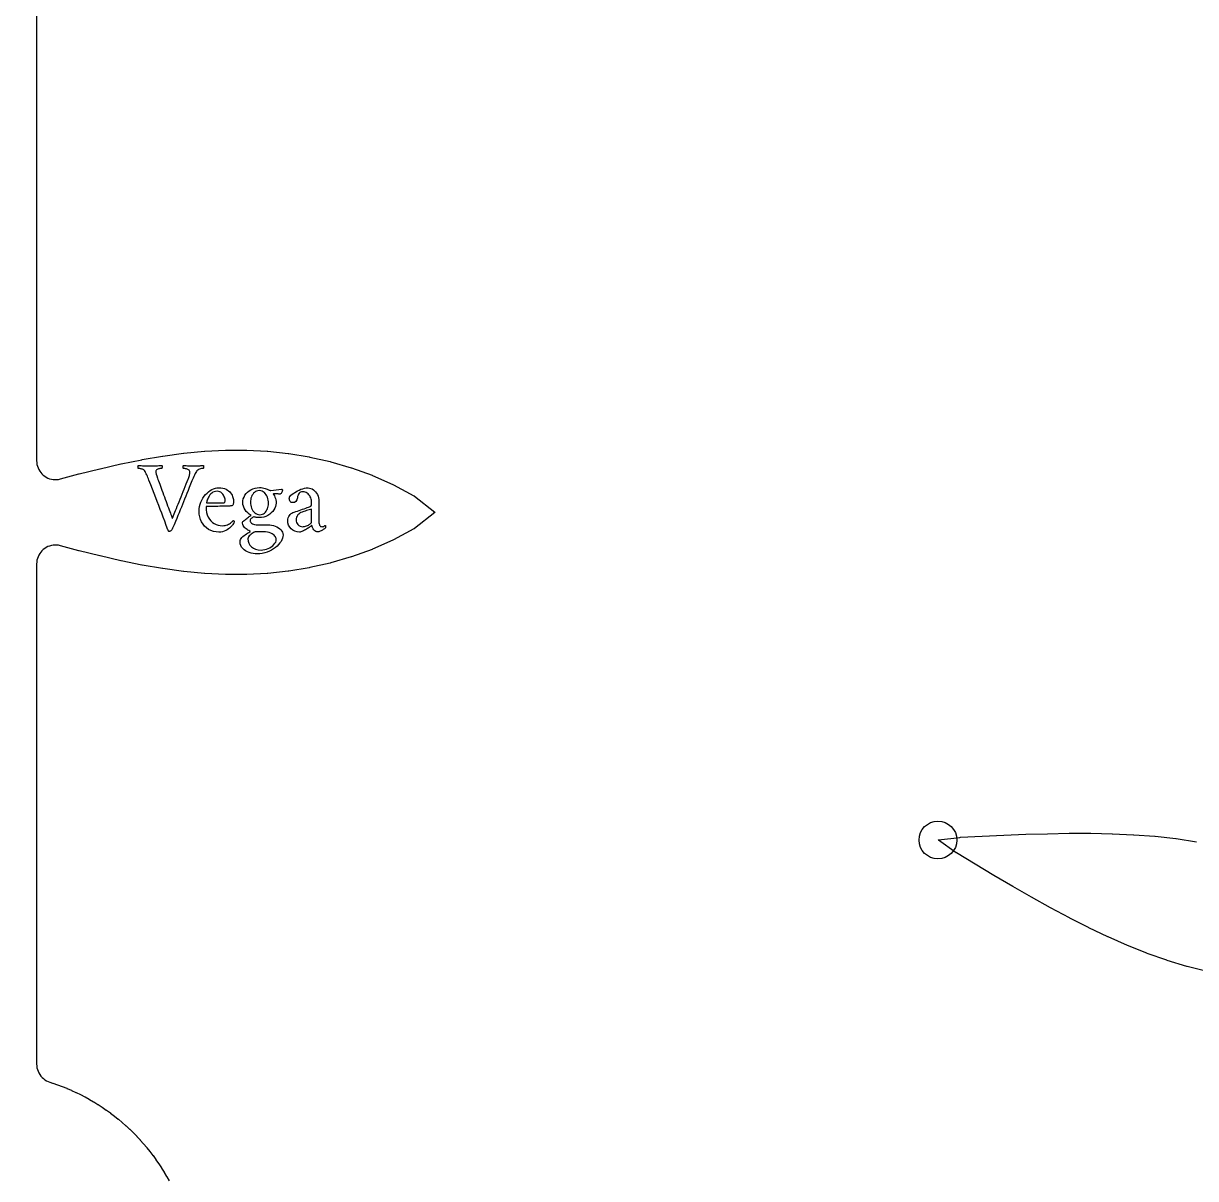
# Model space of a CAD drawing. Header units: millimetres. Extents: x -31.9 to 31.9, y -31.9 to 31.9.
# Drawn here: x 0.46 to 15.98, y 1.31 to 16.6 of the extents above; entities that cross this region are included whole.
import ezdxf

# ---------------------------------------------------------------- set-up
doc = ezdxf.new("R2010")
doc.units = ezdxf.units.MM
for name, color, linetype in [('CUT_INNER', 6, 'Continuous'), ('ENGRAVE', 7, 'Continuous'), ('TEXT', 5, 'Continuous')]:
    doc.layers.add(name, color=color, linetype=linetype)

msp = doc.modelspace()

# ---------------------------------------------------------------- linework, layer by layer
at = {"layer": 'CUT_INNER'}
for points in [[(0.638, 27.4815), (0.638, 10.8144), (0.6392, 10.7903), (0.6426, 10.7664), (0.6484, 10.743), (0.6564, 10.7203), (0.6665, 10.6984), (0.6787, 10.6776), (0.6929, 10.6581), (0.7088, 10.64), (0.7265, 10.6235), (0.7456, 10.6089), (0.7661, 10.5961), (0.7876, 10.5854), (0.8102, 10.5768), (0.8334, 10.5704), (0.8572, 10.5663), (0.8812, 10.5644), (0.9053, 10.565), (0.9293, 10.5678), (0.9528, 10.5729), (1.1983, 10.6388), (1.2002, 10.6393), (1.4754, 10.7085), (1.4779, 10.7091), (1.7525, 10.7721), (1.7556, 10.7728), (2.0296, 10.8284), (2.0333, 10.8291), (2.3067, 10.876), (2.311, 10.8767), (2.5837, 10.9136), (2.5887, 10.9142), (2.8608, 10.94), (2.8664, 10.9404), (3.138, 10.9538), (3.1441, 10.954), (3.4151, 10.9542), (3.4217, 10.9541), (3.6923, 10.9401), (3.6992, 10.9396), (3.9696, 10.9106), (3.9767, 10.9096), (4.2469, 10.8648), (4.2542, 10.8634), (4.5243, 10.8021), (4.5316, 10.8002), (4.8016, 10.7214), (4.809, 10.7189), (5.0788, 10.6215), (5.0866, 10.6184), (5.3555, 10.5003), (5.3646, 10.4959), (5.6328, 10.3515), (5.6374, 10.3487), (5.6417, 10.3456), (5.91, 10.135), (5.9144, 10.1311), (5.91, 10.1272), (5.6417, 9.9166), (5.6374, 9.9134), (5.6328, 9.9107), (5.3646, 9.7662), (5.3555, 9.7618), (5.0866, 9.6438), (5.0788, 9.6406), (4.809, 9.5432), (4.8016, 9.5408), (4.5316, 9.462), (4.5243, 9.4601), (4.2542, 9.3988), (4.2469, 9.3973), (3.9767, 9.3526), (3.9696, 9.3516), (3.6992, 9.3226), (3.6923, 9.3221), (3.4217, 9.3081), (3.4151, 9.3079), (3.1441, 9.3082), (3.138, 9.3083), (2.8664, 9.3218), (2.8608, 9.3222), (2.5887, 9.348), (2.5837, 9.3485), (2.311, 9.3854), (2.3067, 9.3861), (2.0333, 9.433), (2.0296, 9.4337), (1.7556, 9.4893), (1.7525, 9.49), (1.4779, 9.5531), (1.4754, 9.5537), (1.2002, 9.6228), (1.1983, 9.6233), (0.9528, 9.6893), (0.9293, 9.6944), (0.9053, 9.6972), (0.8812, 9.6977), (0.8572, 9.6959), (0.8334, 9.6918), (0.8102, 9.6854), (0.7876, 9.6768), (0.7661, 9.666), (0.7456, 9.6533), (0.7265, 9.6386), (0.7088, 9.6222), (0.6929, 9.6041), (0.6787, 9.5846), (0.6665, 9.5638), (0.6564, 9.5419), (0.6484, 9.5192), (0.6426, 9.4957), (0.6392, 9.4719), (0.638, 9.4478), (0.638, 2.825), (0.6392, 2.8008), (0.6427, 2.7767), (0.6486, 2.7531), (0.6567, 2.7302), (0.667, 2.7082), (0.6793, 2.6873), (0.6937, 2.6677), (0.7099, 2.6496), (0.7278, 2.6331), (0.7472, 2.6185), (0.7679, 2.6058), (0.7897, 2.5952), (0.8125, 2.5867), (0.8491, 2.5751), (0.852, 2.5741), (0.912, 2.5535), (0.9149, 2.5525), (0.9744, 2.5303), (0.9773, 2.5292), (1.0362, 2.5057), (1.0391, 2.5045), (1.0974, 2.4795), (1.1002, 2.4782), (1.1579, 2.4518), (1.1607, 2.4505), (1.2177, 2.4227), (1.2205, 2.4213), (1.2768, 2.392), (1.2795, 2.3906), (1.3351, 2.36), (1.3378, 2.3585), (1.3927, 2.3265), (1.3953, 2.3249), (1.4493, 2.2916), (1.4519, 2.29), (1.5051, 2.2554), (1.5077, 2.2537), (1.56, 2.2177), (1.5625, 2.216), (1.614, 2.1788), (1.6165, 2.177), (1.667, 2.1385), (1.6694, 2.1366), (1.719, 2.097), (1.7213, 2.095), (1.7699, 2.0542), (1.7722, 2.0522), (1.8198, 2.0101), (1.8221, 2.008), (1.8686, 1.9648), (1.8708, 1.9627), (1.9162, 1.9184), (1.9184, 1.9162), (1.9627, 1.8708), (1.9648, 1.8686), (2.008, 1.8221), (2.0101, 1.8198), (2.0522, 1.7722), (2.0542, 1.7699), (2.095, 1.7213), (2.097, 1.719), (2.1366, 1.6694), (2.1385, 1.667), (2.177, 1.6165), (2.1788, 1.614), (2.216, 1.5625), (2.2177, 1.56), (2.2537, 1.5077), (2.2554, 1.5051), (2.29, 1.4519), (2.2916, 1.4493), (2.3249, 1.3953), (2.3265, 1.3927), (2.3585, 1.3378), (2.36, 1.3351), (2.3906, 1.2795)], [(16.1365, 4.0516), (15.8736, 4.1177), (15.8677, 4.1194), (15.6076, 4.1984), (15.6023, 4.2002), (15.3446, 4.2913), (15.3399, 4.293), (15.0843, 4.3951), (15.0802, 4.3968), (14.8265, 4.5087), (14.823, 4.5103), (14.5708, 4.6308), (14.5679, 4.6323), (14.3169, 4.7601), (14.3146, 4.7613), (14.0645, 4.8953), (14.0627, 4.8963), (13.8133, 5.035), (13.812, 5.0358), (13.5634, 5.178), (13.3138, 5.3237), (13.0647, 5.4715), (13.0635, 5.4723), (12.8193, 5.6209), (12.8127, 5.6252), (12.5777, 5.7893), (12.5733, 5.7927), (12.5788, 5.7937), (12.8634, 5.8277), (12.8713, 5.8284), (13.1567, 5.8443), (13.1581, 5.8444), (13.4457, 5.8573), (13.7342, 5.8681), (14.0225, 5.8764), (14.024, 5.8765), (14.3095, 5.8813), (14.3115, 5.8813), (14.5952, 5.8815), (14.5978, 5.8815), (14.8795, 5.876), (14.8826, 5.8759), (15.1619, 5.8632), (15.1657, 5.863), (15.4422, 5.8421), (15.4466, 5.8417), (15.7202, 5.8112), (15.7251, 5.8106), (15.9953, 5.7694)]]:
    msp.add_lwpolyline(points, dxfattribs=at)
at = {"layer": 'ENGRAVE'}
for centre, radius in [((0, 9.1156), 21.0426), ((12.5726, 5.7929), 0.25)]:
    msp.add_circle(centre, radius, dxfattribs=at)
at = {"layer": 'TEXT'}
for points in [[(2.1337, 10.7459), (2.1551, 10.7461), (2.1762, 10.7464), (2.1969, 10.7471), (2.2173, 10.748), (2.2374, 10.7489), (2.2574, 10.7498), (2.2772, 10.7506), (2.2968, 10.7513), (2.298, 10.748), (2.2987, 10.7434), (2.299, 10.7376), (2.2989, 10.7304), (2.2983, 10.7236), (2.2973, 10.7185), (2.296, 10.7151), (2.2941, 10.7136), (2.2906, 10.7134), (2.2852, 10.7127), (2.2781, 10.7117), (2.2692, 10.7102), (2.2595, 10.7082), (2.2502, 10.7055), (2.241, 10.7021), (2.2321, 10.6981), (2.2244, 10.6931), (2.219, 10.6868), (2.2157, 10.6792), (2.2146, 10.6704), (2.2161, 10.6568), (2.2207, 10.6374), (2.2282, 10.6123), (2.2389, 10.5814), (2.2447, 10.5654), (2.2515, 10.5469), (2.2592, 10.5259), (2.2679, 10.5026), (2.2772, 10.4773), (2.2869, 10.4508), (2.2971, 10.423), (2.3076, 10.394), (2.3185, 10.3643), (2.3294, 10.3347), (2.3404, 10.305), (2.3515, 10.2754), (2.3623, 10.2463), (2.3727, 10.2184), (2.3825, 10.1917), (2.3919, 10.1661), (2.4006, 10.1423), (2.4084, 10.1208), (2.4154, 10.1015), (2.4216, 10.0846), (2.4267, 10.0705), (2.4305, 10.0601), (2.4331, 10.0533), (2.4344, 10.0502), (2.4365, 10.0548), (2.4401, 10.0632), (2.4452, 10.0753), (2.4519, 10.0913), (2.4598, 10.1104), (2.4686, 10.1319), (2.4783, 10.1559), (2.489, 10.1823), (2.5004, 10.2107), (2.5124, 10.2405), (2.525, 10.2717), (2.5382, 10.3043), (2.5517, 10.3378), (2.5653, 10.3716), (2.579, 10.4056), (2.5928, 10.4399), (2.6064, 10.4737), (2.6196, 10.5066), (2.6324, 10.5385), (2.6447, 10.5693), (2.6493, 10.5809), (2.6535, 10.5929), (2.6574, 10.6052), (2.6609, 10.6178), (2.6639, 10.6301), (2.666, 10.6414), (2.6672, 10.6517), (2.6676, 10.661), (2.6665, 10.6711), (2.6631, 10.6799), (2.6574, 10.6873), (2.6494, 10.6934), (2.6402, 10.6983), (2.6306, 10.7025), (2.6206, 10.7057), (2.6103, 10.7082), (2.6007, 10.71), (2.5926, 10.7112), (2.5862, 10.712), (2.5814, 10.7122), (2.579, 10.7144), (2.5773, 10.7181), (2.5763, 10.7235), (2.576, 10.7304), (2.5763, 10.7376), (2.5773, 10.7434), (2.579, 10.748), (2.5814, 10.7513), (2.5993, 10.7506), (2.6167, 10.7498), (2.6337, 10.7489), (2.6501, 10.748), (2.6666, 10.7471), (2.6835, 10.7464), (2.7009, 10.7461), (2.7189, 10.7459), (2.7336, 10.746), (2.7467, 10.7461), (2.7582, 10.7463), (2.7681, 10.7466), (2.7772, 10.747), (2.7861, 10.7475), (2.795, 10.748), (2.8038, 10.7486), (2.8131, 10.7493), (2.8234, 10.75), (2.8347, 10.7507), (2.847, 10.7513), (2.8481, 10.748), (2.8487, 10.7432), (2.8488, 10.7372), (2.8483, 10.7298), (2.8476, 10.7227), (2.8466, 10.7176), (2.8456, 10.7146), (2.8443, 10.7136), (2.8389, 10.7132), (2.831, 10.7119), (2.8204, 10.7098), (2.8072, 10.7068), (2.7934, 10.7026), (2.7811, 10.6967), (2.7702, 10.6891), (2.7607, 10.6799), (2.7542, 10.6714), (2.7467, 10.6595), (2.7383, 10.6441), (2.729, 10.6253), (2.7195, 10.6049), (2.7106, 10.585), (2.7023, 10.5655), (2.6946, 10.5464), (2.6768, 10.5021), (2.6597, 10.4597), (2.6434, 10.4192), (2.6279, 10.3805), (2.6128, 10.3431), (2.5979, 10.3064), (2.5831, 10.2703), (2.5685, 10.2349), (2.5539, 10.1995), (2.539, 10.1634), (2.5239, 10.1267), (2.5085, 10.0893), (2.4925, 10.0505), (2.4755, 10.0097), (2.4575, 9.9669), (2.4384, 9.9221), (2.4329, 9.9103), (2.4271, 9.9005), (2.4211, 9.8928), (2.4148, 9.887), (2.4084, 9.8829), (2.4018, 9.8799), (2.3952, 9.8782), (2.3885, 9.8776), (2.3866, 9.8781), (2.3848, 9.8798), (2.3832, 9.8825), (2.3818, 9.8863), (2.3804, 9.8904), (2.3791, 9.8939), (2.3777, 9.8968), (2.3764, 9.8992), (2.3545, 9.9568), (2.3334, 10.0126), (2.3131, 10.0664), (2.2935, 10.1183), (2.2742, 10.1694), (2.2547, 10.2209), (2.2351, 10.2729), (2.2153, 10.3252), (2.1947, 10.3792), (2.173, 10.4358), (2.1499, 10.4951), (2.1256, 10.5572), (2.1182, 10.5762), (2.1109, 10.5942), (2.1037, 10.6113), (2.0966, 10.6273), (2.0893, 10.6425), (2.0816, 10.6569), (2.0735, 10.6708), (2.0649, 10.6839), (2.0609, 10.6891), (2.0555, 10.6937), (2.0487, 10.6978), (2.0406, 10.7014), (2.0319, 10.7046), (2.0233, 10.7072), (2.0147, 10.7093), (2.0063, 10.7109), (1.9984, 10.7121), (1.9916, 10.7129), (1.9859, 10.7134), (1.9813, 10.7136), (1.9807, 10.7147), (1.9803, 10.7181), (1.9801, 10.7238), (1.98, 10.7318), (1.9801, 10.7398), (1.9803, 10.7458), (1.9807, 10.7496), (1.9813, 10.7513), (2.0033, 10.7506), (2.0233, 10.7498), (2.0414, 10.7489), (2.0575, 10.748), (2.0736, 10.7471), (2.0917, 10.7464), (2.1117, 10.7461), (2.1337, 10.7459)], [(2.882, 10.2066), (2.8833, 10.1665), (2.8884, 10.1297), (2.8975, 10.0964), (2.9104, 10.0664), (2.9265, 10.0399), (2.9451, 10.017), (2.9662, 9.9977), (2.9899, 9.9821), (3.0154, 9.97), (3.0418, 9.9613), (3.0693, 9.9562), (3.0978, 9.9544), (3.1156, 9.9552), (3.1325, 9.9576), (3.1486, 9.9616), (3.1639, 9.9672), (3.1781, 9.9739), (3.1912, 9.9811), (3.203, 9.9887), (3.2137, 9.9969), (3.2231, 10.0049), (3.2309, 10.0119), (3.2373, 10.018), (3.2421, 10.0232), (3.2429, 10.0229), (3.2443, 10.022), (3.246, 10.0206), (3.2481, 10.0185), (3.2502, 10.0159), (3.2517, 10.0129), (3.2526, 10.0095), (3.2528, 10.0057), (3.2523, 10.0001), (3.2508, 9.9942), (3.2483, 9.988), (3.2448, 9.9814), (3.2378, 9.9715), (3.2293, 9.9607), (3.219, 9.9489), (3.207, 9.9362), (3.1933, 9.9235), (3.178, 9.9115), (3.161, 9.9002), (3.1423, 9.8897), (3.122, 9.8809), (3.1001, 9.8745), (3.0768, 9.8708), (3.0519, 9.8695), (3.0146, 9.8718), (2.9795, 9.8786), (2.9465, 9.89), (2.9158, 9.9059), (2.8877, 9.9257), (2.8628, 9.9487), (2.8412, 9.9749), (2.8227, 10.0043), (2.808, 10.0363), (2.7974, 10.0701), (2.7911, 10.1057), (2.789, 10.1432), (2.7905, 10.1757), (2.7949, 10.2071), (2.8023, 10.2374), (2.8126, 10.2666), (2.8253, 10.2943), (2.8399, 10.3202), (2.8563, 10.3442), (2.8746, 10.3664), (2.8943, 10.3865), (2.9149, 10.4043), (2.9364, 10.4198), (2.9589, 10.4331), (2.9817, 10.4437), (3.0041, 10.4513), (3.0261, 10.4559), (3.0479, 10.4574), (3.0763, 10.4561), (3.102, 10.4523), (3.1251, 10.446), (3.1457, 10.4372), (3.1639, 10.4265), (3.18, 10.4146), (3.1942, 10.4015), (3.2063, 10.3873), (3.2166, 10.3724), (3.2252, 10.3576), (3.2321, 10.3428), (3.2373, 10.3279), (3.2412, 10.3137), (3.2439, 10.3006), (3.2456, 10.2888), (3.2461, 10.2781), (3.2457, 10.2647), (3.2444, 10.2528), (3.2423, 10.2424), (3.2394, 10.2336), (3.2352, 10.2264), (3.2296, 10.2211), (3.2224, 10.2176), (3.2137, 10.216), (3.2062, 10.2154), (3.1957, 10.2148), (3.1823, 10.2144), (3.1659, 10.214), (3.1474, 10.2136), (3.1276, 10.2132), (3.1066, 10.2126), (3.0843, 10.212), (3.0615, 10.2113), (3.0388, 10.2106), (3.0163, 10.21), (2.994, 10.2093), (2.9726, 10.2087), (2.9528, 10.2081), (2.9348, 10.2076), (2.9184, 10.2073), (2.9045, 10.207), (2.8938, 10.2068), (2.8863, 10.2066), (2.882, 10.2066)], [(2.8888, 10.2551), (3.1032, 10.2551), (3.109, 10.2556), (3.1145, 10.2568), (3.1195, 10.2589), (3.1241, 10.2619), (3.128, 10.2659), (3.131, 10.2713), (3.1331, 10.2781), (3.1342, 10.2861), (3.1341, 10.2951), (3.1325, 10.3057), (3.1294, 10.318), (3.1248, 10.332), (3.1186, 10.3465), (3.1108, 10.3603), (3.1014, 10.3735), (3.0904, 10.3859), (3.0775, 10.3965), (3.0626, 10.4041), (3.0455, 10.4087), (3.0263, 10.4102), (3.0063, 10.4087), (2.9882, 10.4043), (2.972, 10.3969), (2.9576, 10.3866), (2.9448, 10.3744), (2.9334, 10.3613), (2.9235, 10.3474), (2.9151, 10.3327), (2.9079, 10.3179), (2.9019, 10.304), (2.8971, 10.2909), (2.8935, 10.2787), (2.8909, 10.2684), (2.8893, 10.261), (2.8886, 10.2566), (2.8888, 10.2551)], [(3.6978, 9.9679), (3.7237, 9.9667), (3.7489, 9.9632), (3.7733, 9.9573), (3.7969, 9.949), (3.8191, 9.9388), (3.8391, 9.9271), (3.8568, 9.9139), (3.8724, 9.8992), (3.8851, 9.8832), (3.8942, 9.8665), (3.8996, 9.8488), (3.9014, 9.8304), (3.8997, 9.81), (3.8945, 9.7893), (3.8859, 9.7682), (3.8738, 9.7468), (3.8587, 9.7256), (3.8412, 9.705), (3.8213, 9.6851), (3.7989, 9.6659), (3.7744, 9.6479), (3.748, 9.6317), (3.7198, 9.6172), (3.6897, 9.6045), (3.6583, 9.5942), (3.626, 9.5868), (3.5929, 9.5824), (3.5589, 9.5809), (3.5326, 9.582), (3.5063, 9.5853), (3.4801, 9.5908), (3.4538, 9.5985), (3.4286, 9.6084), (3.4056, 9.6205), (3.3847, 9.635), (3.3661, 9.6517), (3.3508, 9.6707), (3.3398, 9.692), (3.3332, 9.7156), (3.3311, 9.7414), (3.3327, 9.7561), (3.3375, 9.7704), (3.3455, 9.7844), (3.3567, 9.798), (3.37, 9.8112), (3.3843, 9.8236), (3.3997, 9.8354), (3.416, 9.8466), (3.4321, 9.8567), (3.4467, 9.8654), (3.4597, 9.8729), (3.4713, 9.8789), (3.4597, 9.8835), (3.4479, 9.889), (3.4358, 9.8956), (3.4234, 9.9032), (3.4114, 9.9118), (3.4003, 9.9216), (3.3902, 9.9324), (3.3809, 9.9443), (3.3733, 9.9573), (3.3678, 9.9711), (3.3645, 9.9859), (3.3634, 10.0016), (3.3701, 10.0087), (3.3781, 10.0163), (3.3873, 10.0245), (3.3978, 10.0333), (3.4089, 10.0423), (3.42, 10.051), (3.4312, 10.0595), (3.4423, 10.0677), (3.4528, 10.0752), (3.462, 10.0815), (3.47, 10.0867), (3.4767, 10.0906), (3.4535, 10.1053), (3.4327, 10.1225), (3.4141, 10.1421), (3.3978, 10.1641), (3.3845, 10.1875), (3.375, 10.2111), (3.3694, 10.235), (3.3675, 10.2592), (3.3693, 10.285), (3.3747, 10.3099), (3.3838, 10.3339), (3.3965, 10.3569), (3.4123, 10.3785), (3.4308, 10.3979), (3.4521, 10.4152), (3.476, 10.4304), (3.5021, 10.4428), (3.5298, 10.4517), (3.5591, 10.457), (3.5899, 10.4587), (3.6107, 10.458), (3.6297, 10.4559), (3.6471, 10.4523), (3.6628, 10.4473), (3.6768, 10.4418), (3.6894, 10.437), (3.7004, 10.4327), (3.71, 10.4291), (3.7183, 10.4261), (3.7243, 10.424), (3.728, 10.4228), (3.7295, 10.4223), (3.7304, 10.4222), (3.7324, 10.4217), (3.7354, 10.4208), (3.7396, 10.4196), (3.8812, 10.4399), (3.8865, 10.4375), (3.8903, 10.4345), (3.8926, 10.4308), (3.8933, 10.4264), (3.8927, 10.4216), (3.891, 10.4154), (3.888, 10.4078), (3.8839, 10.3987), (3.8791, 10.3898), (3.8741, 10.3824), (3.869, 10.3766), (3.8637, 10.3724), (3.8553, 10.3731), (3.8465, 10.3736), (3.8371, 10.3741), (3.8273, 10.3745), (3.8175, 10.3748), (3.8084, 10.3753), (3.8, 10.3759), (3.7922, 10.3765), (3.7857, 10.3771), (3.7811, 10.3775), (3.7783, 10.3777), (3.7774, 10.3778), (3.775, 10.3776), (3.7733, 10.3768), (3.7723, 10.3756), (3.772, 10.3738), (3.7753, 10.3693), (3.7799, 10.3611), (3.7858, 10.3494), (3.7929, 10.334), (3.7997, 10.3161), (3.8045, 10.2968), (3.8074, 10.276), (3.8084, 10.2538), (3.8066, 10.2309), (3.8011, 10.2083), (3.7921, 10.1858), (3.7794, 10.1634), (3.7635, 10.1422), (3.745, 10.1228), (3.7238, 10.1054), (3.6998, 10.09), (3.6738, 10.0773), (3.6461, 10.0682), (3.6168, 10.0628), (3.5859, 10.061), (3.5768, 10.0612), (3.567, 10.062), (3.5566, 10.0632), (3.5454, 10.065), (3.5347, 10.067), (3.5256, 10.0691), (3.5179, 10.0711), (3.5117, 10.0731), (3.5031, 10.068), (3.4947, 10.062), (3.4866, 10.0551), (3.4787, 10.0475), (3.4719, 10.0394), (3.4671, 10.0313), (3.4642, 10.0232), (3.4632, 10.0151), (3.4645, 10.0098), (3.4683, 10.0033), (3.4746, 9.9956), (3.4834, 9.9868), (3.4947, 9.9785), (3.5084, 9.9726), (3.5244, 9.9691), (3.5428, 9.9679)], [(3.5846, 10.4183), (3.5664, 10.4169), (3.5498, 10.4126), (3.5347, 10.4054), (3.5212, 10.3954), (3.5091, 10.3831), (3.4986, 10.3694), (3.4896, 10.3542), (3.4821, 10.3374), (3.4762, 10.3197), (3.472, 10.3016), (3.4694, 10.2833), (3.4686, 10.2646), (3.4695, 10.2445), (3.4723, 10.2248), (3.4769, 10.2054), (3.4834, 10.1864), (3.4917, 10.1683), (3.5016, 10.152), (3.5133, 10.1373), (3.5266, 10.1243), (3.5415, 10.1137), (3.5579, 10.1061), (3.5759, 10.1016), (3.5953, 10.1001), (3.6128, 10.1015), (3.6289, 10.1056), (3.6435, 10.1126), (3.6567, 10.1223), (3.6684, 10.1342), (3.6786, 10.1476), (3.6873, 10.1625), (3.6944, 10.1789), (3.7, 10.1963), (3.7041, 10.2138), (3.7065, 10.2317), (3.7073, 10.2497), (3.7064, 10.2704), (3.7039, 10.2907), (3.6997, 10.3105), (3.6938, 10.33), (3.6862, 10.3483), (3.6769, 10.365), (3.666, 10.38), (3.6533, 10.3933), (3.6389, 10.4043), (3.6226, 10.412), (3.6045, 10.4167), (3.5846, 10.4183)], [(4.2318, 10.4547), (4.2504, 10.4532), (4.2684, 10.4486), (4.2858, 10.441), (4.3026, 10.4304), (4.3183, 10.4173), (4.3324, 10.4021), (4.3449, 10.3849), (4.3558, 10.3657), (4.3647, 10.3448), (4.371, 10.3225), (4.3748, 10.299), (4.3761, 10.274), (4.3761, 10.003), (4.3766, 9.9906), (4.3784, 9.9792), (4.3814, 9.9687), (4.3855, 9.9592), (4.391, 9.9512), (4.398, 9.9455), (4.4065, 9.9421), (4.4165, 9.941), (4.4254, 9.9415), (4.4334, 9.943), (4.4403, 9.9455), (4.4462, 9.949), (4.4511, 9.9527), (4.4549, 9.9555), (4.4578, 9.9574), (4.4597, 9.9585), (4.4609, 9.9582), (4.462, 9.9575), (4.4629, 9.9562), (4.4637, 9.9544), (4.4643, 9.9525), (4.4647, 9.9507), (4.465, 9.9491), (4.465, 9.9477), (4.4646, 9.9405), (4.4634, 9.9339), (4.4613, 9.9277), (4.4583, 9.9221), (4.4536, 9.9184), (4.4477, 9.914), (4.4405, 9.9089), (4.432, 9.9032), (4.4228, 9.8973), (4.4135, 9.8917), (4.4039, 9.8865), (4.3943, 9.8816), (4.3848, 9.8775), (4.3759, 9.8745), (4.3676, 9.8728), (4.3599, 9.8722), (4.3461, 9.874), (4.3331, 9.8793), (4.3208, 9.8881), (4.3093, 9.9005), (4.2992, 9.9147), (4.2909, 9.9292), (4.2847, 9.9437), (4.2803, 9.9585), (4.2767, 9.9552), (4.2714, 9.9507), (4.2643, 9.9451), (4.2554, 9.9383), (4.2452, 9.9308), (4.2343, 9.9233), (4.2226, 9.9156), (4.2102, 9.9079), (4.1974, 9.9004), (4.1848, 9.8934), (4.1722, 9.8869), (4.1596, 9.881), (4.1476, 9.8759), (4.1365, 9.8724), (4.1264, 9.8702), (4.1172, 9.8695), (4.0861, 9.8722), (4.0575, 9.8804), (4.0315, 9.8941), (4.0079, 9.9133), (3.9885, 9.9364), (3.9746, 9.962), (3.9662, 9.99), (3.9634, 10.0205), (3.9648, 10.04), (3.969, 10.0581), (3.976, 10.0747), (3.9857, 10.09), (3.9968, 10.1031), (4.0078, 10.1137), (4.0187, 10.1217), (4.0295, 10.127), (4.0489, 10.1339), (4.0695, 10.141), (4.0911, 10.1484), (4.1138, 10.156), (4.1367, 10.1637), (4.1588, 10.1714), (4.1802, 10.1789), (4.2008, 10.1864), (4.2196, 10.1934), (4.2358, 10.1995), (4.2493, 10.2048), (4.2601, 10.2093), (4.265, 10.2114), (4.2689, 10.2138), (4.2717, 10.2165), (4.2736, 10.2194), (4.2748, 10.2231), (4.2756, 10.2283), (4.2761, 10.2349), (4.2763, 10.243), (4.2763, 10.2781), (4.2753, 10.2928), (4.2726, 10.3075), (4.2679, 10.3222), (4.2614, 10.3367), (4.2534, 10.3506), (4.2439, 10.3633), (4.2331, 10.3749), (4.221, 10.3852), (4.2078, 10.3938), (4.1937, 10.3999), (4.1788, 10.4036), (4.163, 10.4048), (4.1472, 10.4035), (4.1337, 10.3994), (4.1223, 10.3927), (4.1131, 10.3832), (4.1056, 10.3713), (4.0993, 10.3573), (4.0942, 10.341), (4.0902, 10.3225), (4.0818, 10.2948), (4.0686, 10.275), (4.0508, 10.2631), (4.0282, 10.2592), (4.018, 10.2603), (4.0091, 10.2636), (4.0015, 10.269), (3.9951, 10.2767), (3.9901, 10.2856), (3.9865, 10.2949), (3.9844, 10.3045), (3.9837, 10.3145), (3.9838, 10.3169), (3.9843, 10.3204), (3.9852, 10.3247), (3.9864, 10.33), (3.9878, 10.3353), (3.9894, 10.3399), (3.9912, 10.3437), (3.9931, 10.3468), (4.0043, 10.3567), (4.0177, 10.3674), (4.0333, 10.3789), (4.0511, 10.3913), (4.0706, 10.4037), (4.0914, 10.4153), (4.1134, 10.426), (4.1367, 10.4358), (4.1606, 10.4441), (4.1844, 10.45), (4.2081, 10.4535), (4.2318, 10.4547)], [(4.1617, 9.941), (4.1734, 9.9416), (4.1856, 9.9437), (4.1983, 9.947), (4.2116, 9.9517), (4.2245, 9.9573), (4.2365, 9.963), (4.2475, 9.9691), (4.2574, 9.9753), (4.2657, 9.9814), (4.2716, 9.9866), (4.2751, 9.9911), (4.2763, 9.9949), (4.2763, 10.1742), (4.2626, 10.1699), (4.2473, 10.1651), (4.2303, 10.1598), (4.2116, 10.154), (4.1933, 10.1483), (4.1775, 10.1432), (4.1643, 10.1388), (4.1536, 10.1351), (4.1368, 10.1276), (4.1215, 10.1186), (4.1078, 10.1081), (4.0956, 10.096), (4.0856, 10.0825), (4.0784, 10.0674), (4.0741, 10.0508), (4.0727, 10.0326), (4.0743, 10.015), (4.0791, 9.9984), (4.0871, 9.983), (4.0983, 9.9686), (4.1119, 9.9565), (4.1269, 9.9479), (4.1435, 9.9427), (4.1617, 9.941)], [(3.6371, 9.8749), (3.6301, 9.8748), (3.6211, 9.8747), (3.6102, 9.8745), (3.5974, 9.8742), (3.5837, 9.8738), (3.5704, 9.8734), (3.5574, 9.8728), (3.5448, 9.8722), (3.5335, 9.8714), (3.5247, 9.8705), (3.5184, 9.8694), (3.5144, 9.8681), (3.5032, 9.8607), (3.4912, 9.852), (3.4783, 9.8418), (3.4645, 9.8304), (3.4522, 9.8182), (3.4433, 9.8058), (3.438, 9.7932), (3.4362, 9.7805), (3.4391, 9.7501), (3.4477, 9.7223), (3.462, 9.6972), (3.4821, 9.6746), (3.5074, 9.6561), (3.5374, 9.6428), (3.5721, 9.6348), (3.6115, 9.6322), (3.6344, 9.6334), (3.6574, 9.6372), (3.6803, 9.6436), (3.7032, 9.6524), (3.7252, 9.6633), (3.7453, 9.6757), (3.7636, 9.6896), (3.7801, 9.705), (3.7936, 9.7214), (3.8033, 9.7384), (3.8091, 9.7558), (3.8111, 9.7738), (3.81, 9.7835), (3.8067, 9.7938), (3.8012, 9.8047), (3.7936, 9.8162), (3.7835, 9.8276), (3.771, 9.8383), (3.7559, 9.8482), (3.7383, 9.8574), (3.7178, 9.865), (3.6941, 9.8705), (3.6672, 9.8738), (3.6371, 9.8749)]]:
    msp.add_lwpolyline(points, close=True, dxfattribs=at)

doc.saveas('drawing.dxf')
